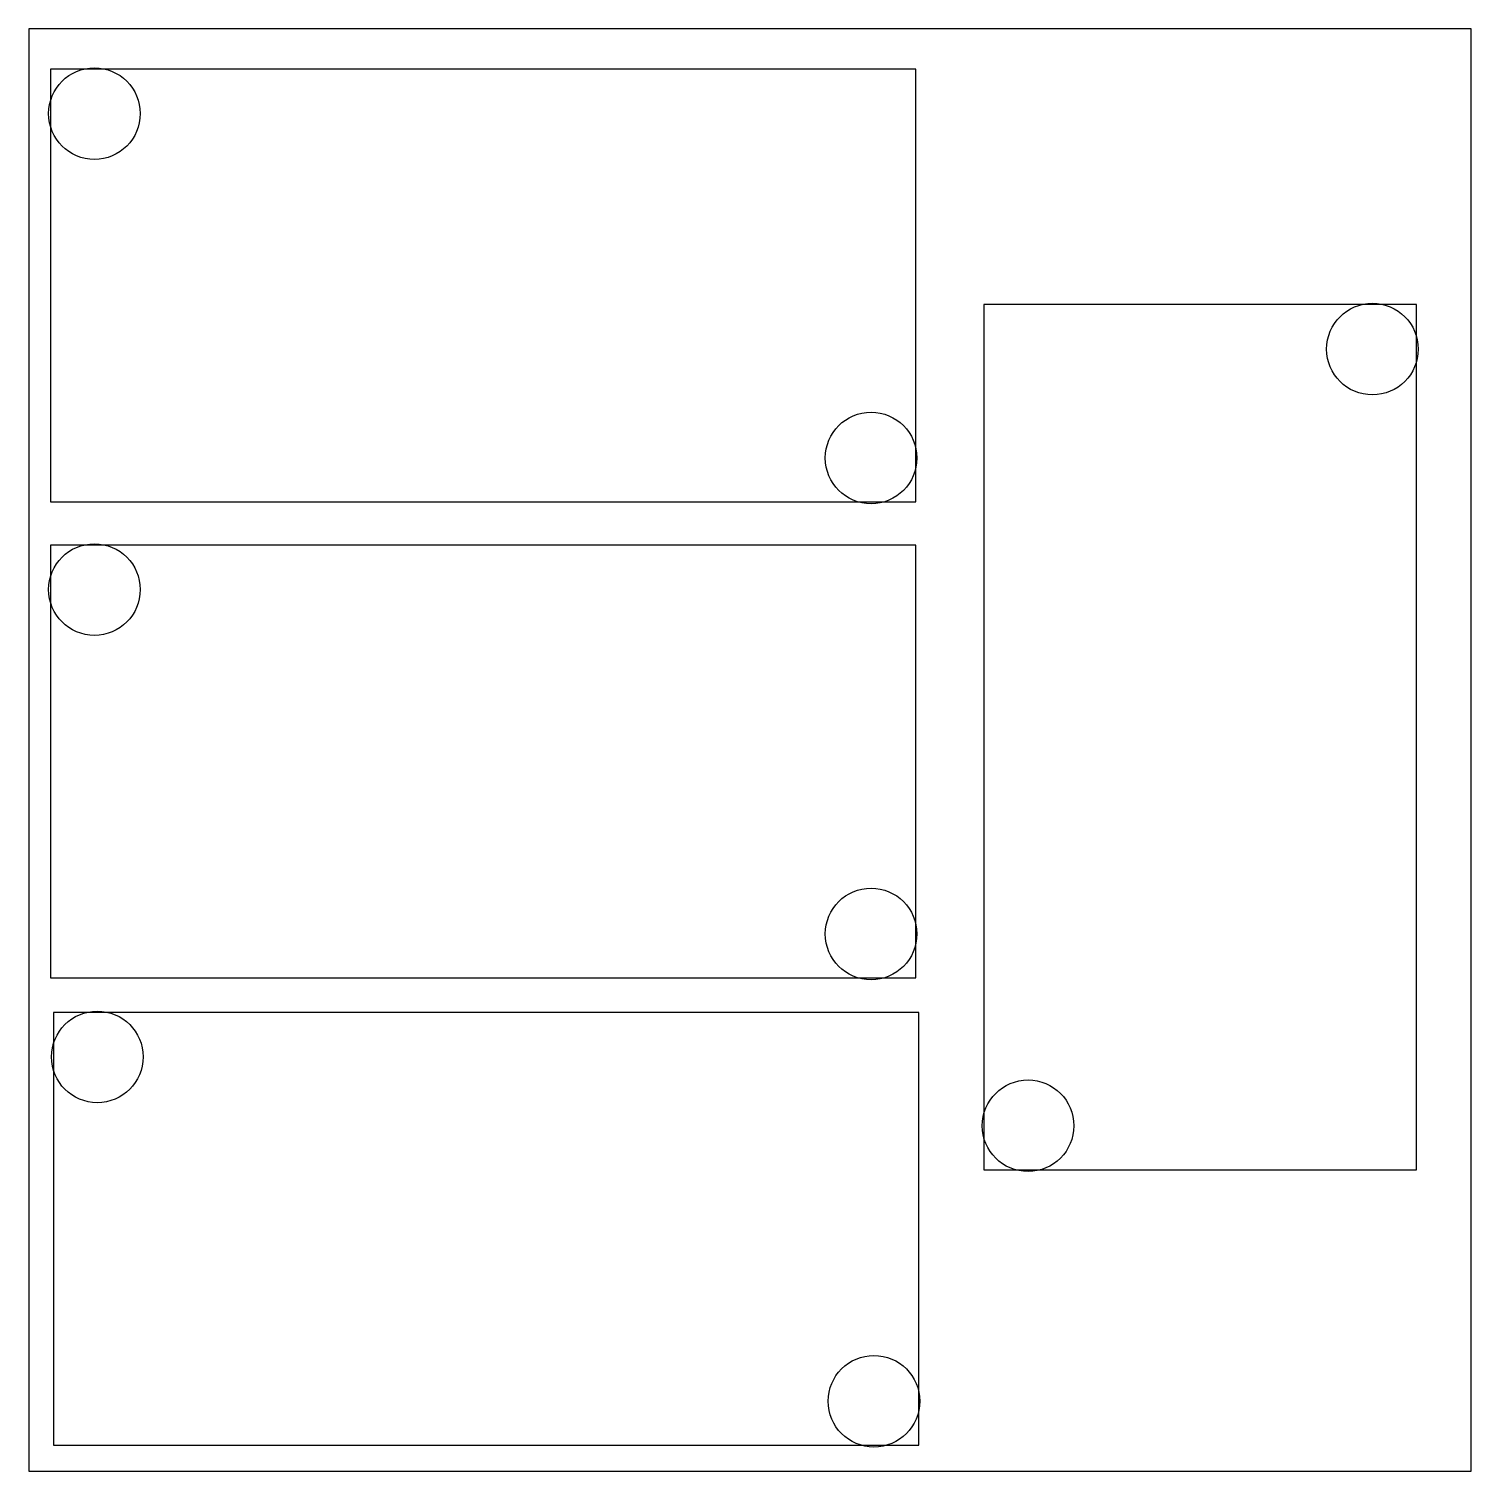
# Model space of a CAD drawing. Extents: x 0 to 50, y 0 to 50.
import ezdxf

# ---------------------------------------------------------------- set-up
doc = ezdxf.new("R2010")
doc.units = 0
doc.header["$MEASUREMENT"] = 0
doc.layers.add('20', color=178, linetype='Continuous')

msp = doc.modelspace()

# ---------------------------------------------------------------- linework, layer by layer
at = {"layer": '20'}
for p, q in [((50, 50), (0, 50)), ((0, 50), (0, 0)), ((50, 0), (50, 50)), ((30.7496, 48.5988), (0.7496, 48.5988)), ((0.7496, 48.5988), (0.7496, 33.5988)), ((30.7496, 33.5988), (30.7496, 48.5988)), ((48.1012, 40.4496), (33.1012, 40.4496)), ((33.1012, 40.4496), (33.1012, 10.4496)), ((48.1012, 10.4496), (48.1012, 40.4496)), ((0.7496, 33.5988), (30.7496, 33.5988)), ((30.7496, 32.0988), (0.7496, 32.0988)), ((0.7496, 32.0988), (0.7496, 17.0988)), ((30.7496, 17.0988), (30.7496, 32.0988)), ((0.7496, 17.0988), (30.7496, 17.0988)), ((30.8496, 15.8988), (0.8496, 15.8988)), ((0.8496, 15.8988), (0.8496, 0.8988)), ((30.8496, 0.8988), (30.8496, 15.8988)), ((33.1012, 10.4496), (48.1012, 10.4496)), ((0.8496, 0.8988), (30.8496, 0.8988)), ((0, 0), (50, 0))]:
    msp.add_line(p, q, dxfattribs=at)
for centre in [(2.2736, 47.0608), (46.5772, 38.8976), (29.1976, 35.1228), (2.2736, 30.5608), (29.1976, 18.6228), (2.3736, 14.3608), (34.6392, 11.9736), (29.2976, 2.4228)]:
    msp.add_circle(centre, 1.5875, dxfattribs=at)

doc.saveas('drawing.dxf')
